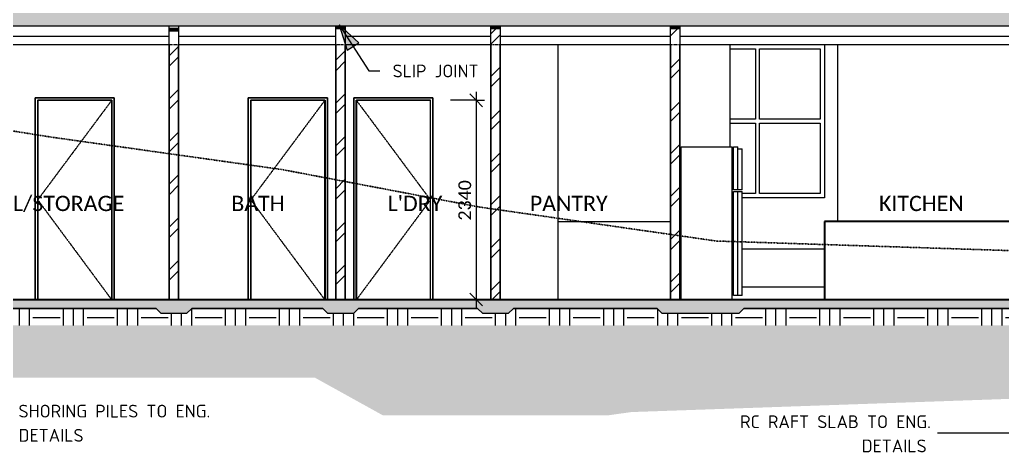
# Model space of a CAD drawing. Header units: millimetres. Extents: x 4189 to 32126, y 27098 to 40481.
# Drawn here: x 10512 to 22062, y 27098 to 32183 of the extents above; entities that cross this region are included whole.
import ezdxf

# ---------------------------------------------------------------- set-up
doc = ezdxf.new("R2010")
doc.units = ezdxf.units.MM
for name, pattern in [('Centre', [30, 12, -6, 6, -6]), ('Dash 2_5mm', [5, 2.5, -2.5]), ('Dashed - Tight 0_18 Pen', [3.46, 1.2, -0.53, 1.2, -0.53])]:
    doc.linetypes.add(name, pattern=pattern)
for name, color, linetype, lineweight in [('A-ANNO-DIMS', 211, 'Continuous', 9), ('A-ANNO-DIMS-100', 211, 'Continuous', 9), ('A-AREA-IDEN', 2, 'Continuous', 9), ('A-DETL', 90, 'Continuous', 9), ('A-DETL-GENF', 92, 'Continuous', 9), ('A-DETL-MEDM', 33, 'Continuous', 25), ('A-DETL-THIN', 151, 'Continuous', 9), ('A-DOOR', 31, 'Continuous', 9), ('A-DOOR-FRAM', 31, 'Continuous', 9), ('A-FLOR', 192, 'Continuous', 9), ('A-FLOR-LEVL', 51, 'Continuous', 9), ('A-GENM', 13, 'Continuous', 9), ('A-GLAZ', 151, 'Continuous', 9), ('A-WALL', 113, 'Continuous', 9), ('A-WALL-PATT', 111, 'Continuous', 25), ('G-ANNO-TEXT', 231, 'Continuous', 9), ('I-WALL', 2, 'Continuous', 9)]:
    doc.layers.add(name, color=color, linetype=linetype, lineweight=lineweight)
doc.styles.add('Calibri', font='calibri.ttf', dxfattribs={"height": 150})
doc.styles.add('Calibri_2', font='calibri.ttf', dxfattribs={"height": 180})
doc.styles.add('ISOCPEUR_1', font='ISOCPEUR.ttf', dxfattribs={"height": 150})
doc.dimstyles.new('1_5mm_Calibri_Orange_2', dxfattribs={"dimscale": 304.8, "dimtxt": 176.602264, "dimasz": 0.492126, "dimexe": 0.328084, "dimexo": 0.0625, "dimgap": 0, "dimtad": 1, "dimdec": 0, "dimzin": 0, "dimdsep": 46, "dimtxsty": 'Calibri', "dimblk1": 'OBLIQUE', "dimblk2": 'OBLIQUE', "dimsah": 1, "dimcen": 0.09, "dimdle": 0.328084, "dimazin": 0, "dimtfac": 1, "dimtdec": 4, "dimtix": 1, "dimtmove": 0, "dimatfit": 3, "dimfxl": 0.984252, "dimfxlon": 1, "dimtvp": 1, "dimtolj": 1, "dimtzin": 0, "dimarcsym": 2})
pattern_1 = [(45, (17970.97, 19353.85), (-251.447, 251.447), []), (45, (17970.97, 19734.85), (-251.447, 251.447), [])]
pattern_2 = [(0, (17970.97, 19353.85), (317.5, 317.5), [317.5, -317.5]), (0, (17970.97, 19472.9), (317.5, 317.5), [317.5, -317.5]), (0, (17970.97, 19591.97), (317.5, 317.5), [317.5, -317.5]), (90, (18010.66, 19631.66), (-317.5, 317.5), [317.5, -317.5]), (90, (18129.72, 19631.66), (-317.5, 317.5), [317.5, -317.5]), (90, (18248.8, 19631.66), (-317.5, 317.5), [317.5, -317.5])]

# ---------------------------------------------------------------- blocks, each defined once
blk = doc.blocks.new('Single - Timber Frame  - 870x2400-2599487-SECTION C-C')
at = {"layer": 'A-DOOR', "linetype": 'Dashed - Tight 0_18 Pen'}
for p, q in [((14134, 34685), (15004, 33515)), ((15004, 33515), (14134, 32340))]:
    blk.add_line(p, q, dxfattribs=at)
at = {"layer": 'A-DOOR'}
for p, q in [((15004, 34685), (14134, 34685)), ((14134, 34685), (14134, 32345)), ((15004, 32345), (15004, 34685)), ((14134, 32345), (15004, 32345))]:
    blk.add_line(p, q, dxfattribs=at)
at = {"layer": 'A-DOOR-FRAM'}
for p, q in [((15034, 34715), (14104, 34715)), ((14104, 34715), (14104, 32340)), ((14131, 32340), (14131, 34688)), ((14131, 34688), (15007, 34688)), ((15007, 32340), (15007, 34688)), ((15034, 32340), (15034, 34715)), ((14146, 32340), (14146, 32345)), ((14992, 32340), (14992, 32345))]:
    blk.add_line(p, q, dxfattribs=at)
blk = doc.blocks.new('Single - Timber Frame  - 870x2400-V1-SECTION C-C')
at = {"layer": 'A-DOOR', "linetype": 'Dashed - Tight 0_18 Pen'}
blk.add_line((15311, 28895), (15314, 28890), dxfattribs=at)
at = {"layer": 'A-DOOR-FRAM'}
blk.add_line((15302, 28895), (15302, 28890), dxfattribs=at)
blk = doc.blocks.new('Single - Timber Frame  - 870x2400-2599501-SECTION C-C')
at = {"layer": 'A-DOOR', "linetype": 'Dashed - Tight 0_18 Pen'}
for p, q in [((12814, 34685), (11944, 33515)), ((11944, 33515), (12814, 32340))]:
    blk.add_line(p, q, dxfattribs=at)
at = {"layer": 'A-DOOR'}
for p, q in [((11944, 34685), (11944, 32345)), ((12814, 34685), (11944, 34685)), ((12814, 32345), (12814, 34685)), ((11944, 32345), (12814, 32345))]:
    blk.add_line(p, q, dxfattribs=at)
at = {"layer": 'A-DOOR-FRAM'}
for p, q in [((11914, 34715), (11914, 32340)), ((12844, 34715), (11914, 34715)), ((11941, 34688), (11941, 32340)), ((11941, 34688), (12817, 34688)), ((12817, 34688), (12817, 32340)), ((12844, 32340), (12844, 34715)), ((11956, 32345), (11956, 32340)), ((12802, 32345), (12802, 32340))]:
    blk.add_line(p, q, dxfattribs=at)
blk = doc.blocks.new('Refrigerator - Refrigerator-1143319-SECTION C-C')
at = {"layer": 'A-GENM'}
for p, q in [((18288, 30690), (18888, 30690)), ((18288, 28890), (18288, 30690)), ((18888, 28890), (18888, 30690)), ((18901, 30690), (18952, 30690)), ((18901, 30182), (18901, 30690)), ((18952, 30182), (18952, 30690)), ((18952, 30665), (19003, 30665)), ((19003, 30182), (19003, 30665)), ((18952, 30182), (18901, 30182)), ((18901, 30163), (18952, 30163)), ((18901, 28941), (18901, 30163)), ((19003, 30182), (18952, 30182)), ((18952, 30163), (19003, 30163)), ((18952, 28941), (18952, 30163)), ((19003, 28941), (19003, 30163)), ((18952, 28941), (18901, 28941)), ((19003, 28941), (18952, 28941))]:
    blk.add_line(p, q, dxfattribs=at)
blk = doc.blocks.new('Single - Timber Frame  - 870x2400-V2-SECTION C-C')
at = {"layer": 'A-DOOR', "linetype": 'Dashed - Tight 0_18 Pen'}
blk.add_line((11332, 28895), (11336, 28890), dxfattribs=at)
at = {"layer": 'A-DOOR-FRAM'}
for p, q in [((11342, 28895), (11342, 28890)), ((11384, 28890), (11384, 28895))]:
    blk.add_line(p, q, dxfattribs=at)
blk = doc.blocks.new('Custom - Equal Panel T _ M_4 PANEL VERTICAL_ - AF1815T SP-2446615-SECTION C-C')
at = {"layer": 'A-GLAZ'}
for p, q in [((18864, 31840), (19159, 31840)), ((19159, 31840), (19159, 31015)), ((19209, 31840), (19919, 31840)), ((19209, 31015), (19209, 31840)), ((19919, 31840), (19919, 31015)), ((19159, 31015), (18864, 31015)), ((18864, 30965), (19159, 30965)), ((19159, 30965), (19159, 30140)), ((19919, 31015), (19209, 31015)), ((19209, 30140), (19209, 30965)), ((19209, 30965), (19919, 30965)), ((19919, 30965), (19919, 30140)), ((18901, 30140), (18888, 30140)), ((19159, 30140), (19003, 30140)), ((19919, 30140), (19209, 30140))]:
    blk.add_line(p, q, dxfattribs=at)
blk = doc.blocks.new('DIMBLOCK6-SECTION C-C')
at = {"layer": 'A-ANNO-DIMS-100'}
for p, q in [((15876, 31235), (15801, 31310)), ((15876, 31335), (15876, 28795)), ((15876, 31235), (15576, 31235)), ((15876, 31235), (15951, 31160)), ((15876, 31235), (15976, 31235)), ((15876, 28895), (15576, 28895)), ((15876, 28895), (15801, 28970)), ((15876, 28895), (15951, 28820)), ((15876, 28895), (15976, 28895))]:
    blk.add_line(p, q, dxfattribs=at)
at = {"layer": 'A-ANNO-DIMS-100', "color": 0, "insert": (15668, 29822), "char_height": 150, "width": 583.66, "attachment_point": 1, "rotation": 90, "line_spacing_factor": 1.158048, "style": 'Calibri'}
blk.add_mtext('2340', dxfattribs=at)
blk = doc.blocks.new('_Oblique')
at = {"color": 0, "linetype": 'ByBlock', "lineweight": -2}
blk.add_line((-0.5, -0.5), (0.5, 0.5), dxfattribs=at)

msp = doc.modelspace()

# ---------------------------------------------------------------- hatches: boundary and pattern name
at = {"layer": 'A-DETL-GENF'}
h = msp.add_hatch(dxfattribs=at)
h.set_pattern_fill('FP_15', style=0, pattern_type=2)
h.set_pattern_definition([(50, (17971, 19353.85), (728.737, -63.756), [76.2, -838.2]), (355, (17971, 19353.85), (-140.97, 764.228), [60.96, -670.56]), (100.451, (18031.7, 19348.54), (587.77, 700.467), [64.76, -712.36]), (46.184, (17971, 19557.05), (1084.316, -168.17), [114.3, -1257.3]), (96.636, (18061.3, 19543), (949.61, 989.71), [97.14, -1068.54]), (351.184, (17971, 19557), (949.62, 989.7), [91.44, -1005.84]), (21, (18072.6, 19506.25), (606.458, -409.06), [76.2, -838.2]), (326, (18072.6, 19506.25), (247.21, 736.753), [60.96, -670.56]), (71.451, (18123.1, 19472.16), (853.668, 327.685), [64.76, -712.36]), (37.5, (17970.97, 19353.85), (12.3547, 338.22), [33.528, -628.904, 33.528, -647.192, -673.1]), (37.5, (17970.97, 19353.85), (12.3547, 338.22), [-1343.152, 33.528, -639.572]), (7.5, (17970.97, 19353.85), (267.279, 400.722), [33.528, -354.584, 33.528, -613.664, -256.54]), (7.5, (17970.97, 19353.85), (267.279, 400.722), [-1035.304, 33.528, -223.012]), (327.5, (17744.4, 19353.85), (542.3633, -22.9153), [33.528, -220.472, 33.528, -1810.512]), (327.5, (17744.4, 19353.85), (542.3633, -22.9153), [-287.528, -758.952, 33.528, -1018.032]), (317.5, (17642.8, 19353.85), (592.517, 101.707), [33.528, -296.672, 33.528, -492.76, -746.76]), (317.5, (17642.8, 19353.85), (592.517, 101.707), [-856.488, 33.528, -713.232])])
h.paths.add_polyline_path([(9012.7, 31938), (10027.5, 31938), (10199.5, 32110), (28139.5, 32110), (28139.5, 32340), (19609.5, 32340), (19609.5, 32310), (17829.5, 32310), (17829.5, 32340), (16049.5, 32340), (16049.5, 32310), (13769.5, 32310), (13769.5, 32340), (9749.5, 32340), (9749.5, 32168), (8489.5, 32168), (8489.5, 31938)])
for points in [[(14229.5, 32080), (14339.5, 32080), (14339.5, 32110), (14229.5, 32110)], [(16049.5, 32080), (16159.5, 32080), (16159.5, 32110), (16049.5, 32110)], [(18159.5, 32080), (18269.5, 32080), (18269.5, 32110), (18159.5, 32110)], [(12269.5, 32050), (12379.5, 32050), (12379.5, 32080), (12269.5, 32080)]]:
    msp.add_hatch(color=8, dxfattribs=at).paths.add_polyline_path(points)
h = msp.add_hatch(dxfattribs=at)
h.set_pattern_fill('FP_13', color=8, style=0, pattern_type=2)
h.set_pattern_definition(pattern_2)
h.paths.add_polyline_path([(29435.9, 27532.6), (29753.8, 27532.6), (30918.8, 27614.1), (30918.8, 28590), (9589.5, 28590), (9589.5, 28576), (8989.5, 28576), (8989.5, 28090), (8539.5, 28090), (8539.5, 31890), (7299.5, 31890), (7299.5, 32054), (6746.6, 32069.1), (6746.6, 29173.8), (8608.7, 27976), (13980.9, 27976), (14780.8, 27532.6), (17427, 27532.6), (17699.5, 27570.9), (23139.5, 27760.9), (26930.2, 28026), (29251.2, 27532.6), (29408, 27532.6)])
h = msp.add_hatch(dxfattribs=at)
h.set_pattern_fill('FP_3', style=0, pattern_type=2)
h.set_pattern_definition([(50, (17970.97, 19353.85), (582.989, -51.005), [60.96, -670.56]), (355, (17971, 19353.85), (-112.777, 611.382), [48.768, -536.448]), (100.451, (18019.56, 19349.6), (470.216, 560.373), [51.808, -569.888]), (46.184, (17971, 19516.4), (867.453, -134.537), [91.44, -1005.84]), (96.636, (18043.3, 19505.2), (759.69, 791.77), [77.71, -854.83]), (351.184, (17971, 19516.4), (759.696, 791.76), [73.15, -804.67]), (21, (18052.25, 19475.77), (485.166, -327.249), [60.96, -670.56]), (326, (18052.25, 19475.77), (197.767, 589.402), [48.768, -536.448]), (71.451, (18092.7, 19448.5), (682.934, 262.148), [51.808, -569.888]), (37.5, (17970.97, 19353.85), (9.883, 270.576), [26.822, -503.123, 26.822, -517.754, -538.48]), (37.5, (17970.97, 19353.85), (9.883, 270.576), [-1074.522, 26.822, -511.658]), (7.5, (17970.97, 19353.85), (213.8225, 320.578), [26.822, -283.667, 26.822, -490.931, -205.232]), (7.5, (17970.97, 19353.85), (213.8225, 320.578), [-828.243, 26.822, -178.41]), (327.5, (17789.72, 19353.85), (433.891, -18.3325), [26.822, -176.378, 26.822, -607.162, -841.248]), (327.5, (17789.72, 19353.85), (433.891, -18.3325), [-837.184, 26.822, -814.426]), (317.5, (17708.44, 19353.85), (474.014, 81.365), [26.822, -237.338, 26.822, -394.208, -597.408]), (317.5, (17708.44, 19353.85), (474.014, 81.365), [-685.19, 26.822, -570.586])])
h.paths.add_polyline_path([(27849.5, 28590), (28299.5, 28590), (28299.5, 28804), (28139.5, 28804), (28139.5, 28890), (9749.5, 28890), (9749.5, 28730), (9589.5, 28730), (9590.6, 28590), (10039.5, 28590), (10039.5, 28689), (10139.5, 28789), (12114.5, 28789), (12174.5, 28729), (12474.5, 28729), (12534.5, 28789), (14074.5, 28789), (14134.5, 28729), (14434.5, 28729), (14494.5, 28789), (15894.5, 28789), (15954.5, 28729), (16254.5, 28729), (16314.5, 28789), (18003.4, 28789), (18063.4, 28729), (18964.5, 28729), (19024.5, 28789), (23879.5, 28789), (23939.5, 28729), (24389.5, 28729), (24449.5, 28789), (27749.5, 28789), (27849.5, 28689), (27849.5, 28592.4)])
h = msp.add_hatch(dxfattribs=at)
h.set_pattern_fill('FP_13', color=8, style=0, pattern_type=2)
h.set_pattern_definition(pattern_2)
h.paths.add_polyline_path([(27849.5, 28589), (27849.5, 28689), (27749.5, 28789), (24449.5, 28789), (24389.5, 28729), (23939.5, 28729), (23879.5, 28789), (19024.5, 28789), (18964.5, 28729), (18063.4, 28729), (18003.4, 28789), (16314.5, 28789), (16254.5, 28729), (15954.5, 28729), (15894.5, 28789), (14494.5, 28789), (14434.5, 28729), (14134.5, 28729), (14074.5, 28789), (12534.5, 28789), (12474.5, 28729), (12174.5, 28729), (12114.5, 28789), (10139.5, 28789), (10039.5, 28689), (10039.5, 28589), (27141.9, 28589)])
at = {"layer": 'A-WALL-PATT', "lineweight": 9}
h = msp.add_hatch(dxfattribs=at)
h.set_pattern_fill('FP_1', color=256, style=0, pattern_type=2)
h.set_pattern_definition(pattern_1)
h.paths.add_polyline_path([(12379.5, 28890), (12379.5, 32110), (12269.5, 32110), (12269.5, 28890)])
h = msp.add_hatch(dxfattribs=at)
h.set_pattern_fill('FP_1', color=256, style=0, pattern_type=2)
h.set_pattern_definition(pattern_1)
h.paths.add_polyline_path([(14339.5, 28890), (14339.5, 32110), (14229.5, 32110), (14229.5, 28890), (14300.4, 28890)])
h = msp.add_hatch(dxfattribs=at)
h.set_pattern_fill('FP_1', color=256, style=0, pattern_type=2)
h.set_pattern_definition(pattern_1)
h.paths.add_polyline_path([(16159.5, 28890), (16159.5, 32110), (16049.5, 32110), (16049.5, 28890)])
h = msp.add_hatch(dxfattribs=at)
h.set_pattern_fill('FP_1', color=256, style=0, pattern_type=2)
h.set_pattern_definition(pattern_1)
h.paths.add_polyline_path([(18171.7, 28890), (18269.5, 28890), (18269.5, 32110), (18159.5, 32110), (18159.5, 28890)])
at = {"layer": 'G-ANNO-TEXT'}
msp.add_hatch(color=7, dxfattribs=at).paths.add_polyline_path([(14268.5, 32120.8), (14362.3, 31824.7), (14497.8, 31911.2)])

# ---------------------------------------------------------------- linework, layer by layer
at = {"layer": 'A-DETL'}
for p, q in [((12269.5, 31890), (12269.5, 32110)), ((12379.5, 32110), (12379.5, 31890)), ((14229.5, 31890), (14229.5, 32110)), ((14339.5, 32110), (14339.5, 31890)), ((16049.5, 31890), (16049.5, 32110)), ((16159.5, 32110), (16159.5, 31890)), ((18159.5, 31890), (18159.5, 32110)), ((18269.5, 32110), (18269.5, 31890)), ((9859.5, 31990), (12269.5, 31990)), ((9859.5, 31890), (12269.5, 31890)), ((12379.5, 31990), (14229.5, 31990)), ((12379.5, 31890), (14229.5, 31890)), ((14339.5, 31990), (16049.5, 31990)), ((14339.5, 31890), (16049.5, 31890)), ((16159.5, 31990), (18159.5, 31990)), ((16159.5, 31890), (18159.5, 31890)), ((18269.5, 31990), (28139.5, 31990)), ((18269.5, 31890), (28139.5, 31890)), ((12174.5, 28729), (12114.5, 28789)), ((12534.5, 28789), (12474.5, 28729)), ((14134.5, 28729), (14074.5, 28789)), ((14494.5, 28789), (14434.5, 28729)), ((15954.5, 28729), (15894.5, 28789)), ((16314.5, 28789), (16254.5, 28729)), ((18063.4, 28729), (18003.4, 28789)), ((19024.5, 28789), (18964.5, 28729)), ((12474.5, 28729), (12174.5, 28729)), ((14434.5, 28729), (14134.5, 28729)), ((16254.5, 28729), (15954.5, 28729)), ((18964.5, 28729), (18063.4, 28729))]:
    msp.add_line(p, q, dxfattribs=at)
at = {"layer": 'A-DETL', "linetype": 'Dash 2_5mm', "lineweight": 25}
for p, q in [((9982.7, 30945.1), (10891.4, 30801.2)), ((10891.4, 30801.2), (13599.5, 30420.6)), ((13599.5, 30420.6), (15918.1, 29980.6)), ((15918.1, 29980.6), (18700, 29581.3)), ((18700, 29581.3), (23162.6, 29435.8))]:
    msp.add_line(p, q, dxfattribs=at)
at = {"layer": 'A-DETL-MEDM'}
for p, q in [((28139.5, 28890), (9749.5, 28890)), ((12114.5, 28789), (10139.5, 28789)), ((14074.5, 28789), (12534.5, 28789)), ((15894.5, 28789), (14494.5, 28789)), ((18003.4, 28789), (16314.5, 28789)), ((23879.5, 28789), (19024.5, 28789))]:
    msp.add_line(p, q, dxfattribs=at)
at = {"layer": 'A-DETL-THIN'}
for p, q in [((10199.5, 32110), (28139.5, 32110)), ((14229.5, 32110), (14229.5, 32080)), ((14339.5, 32080), (14339.5, 32110)), ((16049.5, 32110), (16049.5, 32080)), ((16159.5, 32080), (16159.5, 32110)), ((18159.5, 32110), (18159.5, 32080)), ((18269.5, 32080), (18269.5, 32110)), ((12379.5, 32080), (12269.5, 32080)), ((12269.5, 32080), (12269.5, 32050)), ((12269.5, 32050), (12379.5, 32050)), ((12379.5, 32050), (12379.5, 32080)), ((14229.5, 32080), (14339.5, 32080)), ((16049.5, 32080), (16159.5, 32080)), ((18159.5, 32080), (18269.5, 32080))]:
    msp.add_line(p, q, dxfattribs=at)
at = {"layer": 'A-FLOR'}
for p, q in [((16839.5, 29810), (18159.5, 29810)), ((18888.5, 29490), (18901.2, 29490)), ((19002.8, 29490), (19969.5, 29490)), ((18901.2, 29040), (18888.5, 29040)), ((19969.5, 29040), (19002.8, 29040))]:
    msp.add_line(p, q, dxfattribs=at)
at = {"layer": 'A-FLOR', "lineweight": 35}
for p, q in [((22969.5, 29810), (19969.5, 29810)), ((19969.5, 29810), (19969.5, 28890)), ((28139.5, 28890), (9749.5, 28890)), ((16049.5, 28891), (12379.5, 28891)), ((12379.5, 28891), (12379.5, 28890)), ((16049.5, 28890), (16049.5, 28891))]:
    msp.add_line(p, q, dxfattribs=at)
at = {"layer": 'A-FLOR-LEVL', "linetype": 'Centre'}
for p, q in [((4188.9, 31890), (32125.7, 31890)), ((4188.9, 28890), (32125.7, 28890))]:
    msp.add_line(p, q, dxfattribs=at)
at = {"layer": 'A-WALL', "lineweight": 25}
for p, q in [((12269.5, 31890), (12269.5, 28890)), ((12379.5, 28891), (12379.5, 31890)), ((14229.5, 31890), (14229.5, 28890)), ((14339.5, 28890), (14339.5, 31890)), ((16049.5, 31890), (16049.5, 28891)), ((16159.5, 28890), (16159.5, 31890)), ((18159.5, 31890), (18159.5, 28890)), ((18269.5, 28890), (18269.5, 31890))]:
    msp.add_line(p, q, dxfattribs=at)
at = {"layer": 'A-WALL'}
for p, q in [((18864.5, 30690), (18864.5, 31890)), ((19969.5, 31890), (19969.5, 30090)), ((10694.5, 28890), (10694.5, 31265)), ((10694.5, 31265), (11624.5, 31265)), ((11624.5, 31265), (11624.5, 28890)), ((13199.5, 28890), (13199.5, 31265)), ((13199.5, 31265), (14129.5, 31265)), ((14129.5, 31265), (14129.5, 28890)), ((14439.5, 28890), (14439.5, 31265)), ((14439.5, 31265), (15369.5, 31265)), ((15369.5, 31265), (15369.5, 28890)), ((18901.2, 30090), (18888.5, 30090)), ((19969.5, 30090), (19002.8, 30090)), ((11384.4, 28895), (11384.4, 28890))]:
    msp.add_line(p, q, dxfattribs=at)
at = {"layer": 'G-ANNO-TEXT', "color": 7}
for p, q in [((14268.5, 32120.8), (14362.3, 31824.7)), ((14497.8, 31911.2), (14268.5, 32120.8)), ((14268.5, 32120.8), (14614.3, 31579.7)), ((14362.3, 31824.7), (14497.8, 31911.2)), ((14614.3, 31579.7), (14685.9, 31579.7)), ((14685.9, 31579.7), (14745.4, 31579.7)), ((22318.6, 27322.9), (21301.4, 27322.9))]:
    msp.add_line(p, q, dxfattribs=at)
at = {"layer": 'I-WALL'}
for p, q in [((16839.5, 28890), (16839.5, 31890)), ((20124.5, 31890), (20124.5, 29810))]:
    msp.add_line(p, q, dxfattribs=at)

# ---------------------------------------------------------------- block references
at = {"layer": 'A-DOOR'}
for name, p in [('Single - Timber Frame  - 870x2400-2599501-SECTION C-C', (-1220, -3450)), ('Single - Timber Frame  - 870x2400-2599501-SECTION C-C', (1285, -3450)), ('Single - Timber Frame  - 870x2400-2599487-SECTION C-C', (335, -3450)), ('Single - Timber Frame  - 870x2400-V2-SECTION C-C', (0, 0)), ('Single - Timber Frame  - 870x2400-V1-SECTION C-C', (0, 0))]:
    msp.add_blockref(name, p, dxfattribs=at)
at = {"layer": 'A-GENM'}
msp.add_blockref('Refrigerator - Refrigerator-1143319-SECTION C-C', (0, 0), dxfattribs=at)
at = {"layer": 'A-GLAZ'}
msp.add_blockref('Custom - Equal Panel T _ M_4 PANEL VERTICAL_ - AF1815T SP-2446615-SECTION C-C', (0, 0), dxfattribs=at)

# ---------------------------------------------------------------- texts
at = {"layer": 'A-AREA-IDEN', "char_height": 180, "attachment_point": 1, "style": 'Calibri_2'}
for s, insert, width in [('WIL/STORAGE', (10114.1, 30113), 1996.202), ('BATH', (12999.5, 30113), 769.62), ("L'DRY", (14837.7, 30113), 777.637), ('PANTRY', (16508.8, 30113), 1122.362), ('KITCHEN', (20612, 30113), 1226.582)]:
    msp.add_mtext(s, dxfattribs=dict(at, insert=insert, width=width))
at = {"layer": 'G-ANNO-TEXT', "color": 7, "char_height": 150, "attachment_point": 1, "style": 'ISOCPEUR_1'}
for s, insert, width in [('SLIP JOINT', (14895.4, 31654.7), 1186.497), ('SHORING PILES TO ENG. ', (10498.3, 27657.1), 2733.754), ('RC RAFT SLAB TO ENG. ', (18978.8, 27532.5), 2637.552), ('DETAILS ', (10498.3, 27372.6), 1018.143), ('DETAILS ', (20407.6, 27248.1), 905.907)]:
    msp.add_mtext(s, dxfattribs=dict(at, insert=insert, width=width))

# ---------------------------------------------------------------- dimensions: what is measured, and where the dimension line sits
at = {"layer": 'A-ANNO-DIMS'}
dim = msp.add_linear_dim(base=(15875.7, 28895), p1=(15575.7, 31235), p2=(15575.7, 28895), angle=90, dimstyle='1_5mm_Calibri_Orange_2', override={"dimpost": '<>', "dimfxl": 2340}, dxfattribs=at)
dim.commit()
dim.dimension.update_dxf_attribs({"geometry": 'DIMBLOCK6-SECTION C-C', "text_midpoint": (15798.8, 30065)})

doc.saveas('drawing.dxf')
